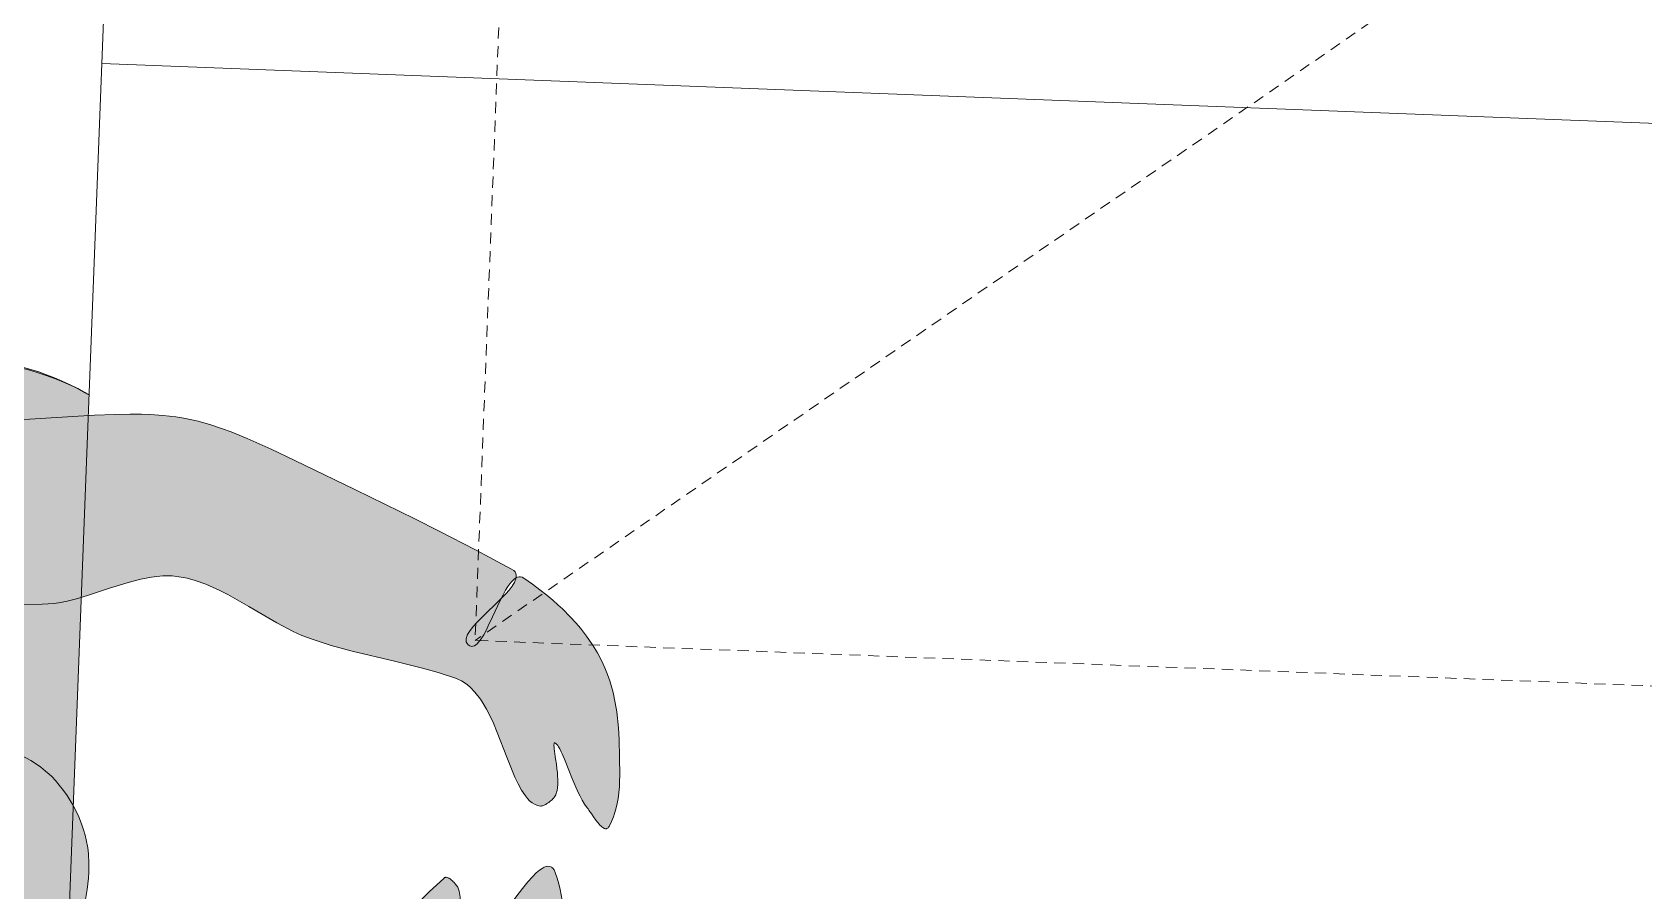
# Model space of a CAD drawing. Header units: millimetres. Extents: x 32078 to 83548, y -4690 to 56252.
# Drawn here: x 79478 to 80343, y 53120 to 53580 of the extents above; entities that cross this region are included whole.
import ezdxf

# ---------------------------------------------------------------- set-up
doc = ezdxf.new("R2010")
doc.units = ezdxf.units.MM
doc.header["$MEASUREMENT"] = 0
doc.linetypes.add('DGN Style 2', pattern=[10, 6, -4])
for name, color, linetype, lineweight in [('EQPM-OVHD', 62, 'DGN Style 2', 13), ('FURN-FREE', 1, 'Continuous', 0), ('PRES-FILL', 7, 'Continuous', 0), ('PRES-PEOP', 42, 'Continuous', 0)]:
    doc.layers.add(name, color=color, linetype=linetype, lineweight=lineweight)

# ---------------------------------------------------------------- blocks, each defined once
blk = doc.blocks.new('ANT_13')
at = {"color": 0, "linetype": 'ByBlock', "lineweight": -2}
for p, q in [((-230.6050000000032, 252.3579999999783), (-230.5849999999991, 252.3589999999967)), ((-222.1099999999933, 252.0420000000013), (-182.1699999999983, 208.8469999999797)), ((-230.9230000000025, 243.8939999999857), (-193.1000000000058, 202.9900000000052)), ((249.7079999999987, 243.2330000000075), (208.2010000000082, 201.560999999987)), ((258.2300000000032, 234.763999999981), (218.9060000000027, 195.2989999999845)), ((-237.2879999999932, 197.6639999999898), (-237.7749999999942, 197.3369999999995)), ((-157.5270000000091, 182.1999999999971), (-129.5180000000037, 151.900999999998)), ((-170.4360000000015, 178.4900000000052), (-139.413999999997, 144.9219999999768)), ((181.9289999999892, 175.1599999999744), (153.163999999997, 146.2839999999997)), ((194.6730000000098, 170.9689999999828), (162.7639999999956, 138.9270000000106)), ((237.9219999999987, 154.1479999999865), (237.9240000000063, 154.1490000000049)), ((-190.0079999999944, -176.9710000000196), (-240.1240000000034, -227.2660000000033)), ((-180.8860000000059, -184.8450000000157), (-231.6219999999958, -235.7579999999871)), ((200.5110000000059, -183.8859999999986), (249.0679999999993, -236.398000000001)), ((191.0699999999997, -191.3760000000038), (240.2560000000085, -244.5680000000139)), ((-240.1019999999917, -235.7510000000038), (-240.1239999999962, -235.7600000000093)), ((248.7309999999998, -244.8740000000253), (248.7309999999998, -244.8849999999948))]:
    blk.add_line(p, q, dxfattribs=at)
at = {"color": 0, "linetype": 'ByBlock', "lineweight": -2, "extrusion": (0, 0, -1)}
for centre, radius, start, end in [((-10.84310449810437, -197.5296352611767), 449.2945550665205, 55.50108333333331, 90.38600277777776), ((226.5099585044227, 247.9666756855586), 6.000000000000012, 47.15889444444441, 137.2503583333333), ((-4.928342642917414, -185.8805704263068), 436.8134136936625, 91.1704888888889, 126.0554083333333), ((-253.9718071524039, 238.997360632522), 6.000000000000004, 135.0319611111111, 224.8725805555556), ((-244.6581340468183, -240.4625302021304), 6.000000000000006, 137.325825, 227.2958666666667), ((-244.6504633875084, -240.4851204502629), 6.000000000000004, 227.1111666666667, 317.2096027777778)]:
    blk.add_arc(centre, radius, start, end, dxfattribs=at)
at = {"color": 0, "linetype": 'ByBlock', "lineweight": -2}
for centre, radius, start, end in [((-226.5152713026764, 247.9676244759758), 5.999999999999996, 132.8928833333333, 222.7335027777778), ((253.9664626423328, 238.9966108046356), 6.000000000000006, 45.01981666666666, 135.1112805555555), ((-169.4349192846275, -727.9805375627038), 971.6445047199427, 65.2129611111111, 74.33109166666665), ((132.7071059824011, -735.3424480638205), 962.6963830246399, 102.0174, 111.1355305555556), ((-235.8759852194707, -231.4913881488319), 6.000000000000007, 135.1867472222222, 225.1567888888889), ((-235.869163090807, -231.5142489645077), 6.000000000000012, 224.9720888888888, 315.070525)]:
    blk.add_arc(centre, radius, start, end, dxfattribs=at)
for centre, major_axis, ratio, start_param, end_param in [((93.713626152894, 189.1944012008753), (18.41705503726558, -12.11588146826803), 0.7751110379519796, 2.077604210805752, 4.019110361497601), ((-69.79697139903874, 189.0052291860775), (-18.85645010637372, -11.42001704835107), 0.710141361513294, 2.274888714839134, 4.205581096373834)]:
    blk.add_ellipse(centre, major_axis=major_axis, ratio=ratio, start_param=start_param, end_param=end_param, dxfattribs=at)
at = {"color": 0, "linetype": 'ByBlock', "lineweight": -2, "extrusion": (0, 0, -0.9999999999999998)}
for centre, major_axis, ratio, start_param, end_param in [((5.602032608054287, -66.64383137636469), (4.853131661300846, 259.9547020407177), 0.9615384615384605, 4.71238898038469, 6.033510042954888), ((9.50135314144427, -66.71662820161146), (4.853131661300846, 259.9547020407177), 0.9615384615384605, 0.2429364510200118, 1.570796326794897), ((5.602729983103927, -66.64335468206264), (-249.9564442699204, 4.666472751250931), 0.7200000000000006, 4.7115489922008, 6.283185307179586), ((6.022656809931505, -66.65119433996733), (-253.4356479310827, 4.731426504006887), 0.7101157289572858, 3.141592653589793, 4.71322896856858)]:
    blk.add_ellipse(centre, major_axis=major_axis, ratio=ratio, start_param=start_param, end_param=end_param, dxfattribs=at)
at = {"color": 0, "linetype": 'ByBlock', "lineweight": -2, "extrusion": (0, 0, -0.9999999999999997)}
blk.add_ellipse((-222.6850850694027, 182.0806756646343), major_axis=(20.94804797271574, 9.330090363337069), ratio=0.9239178866150758, start_param=1.587065655824202, end_param=3.141592653589793, dxfattribs=at)
at = {"color": 0, "linetype": 'ByBlock', "lineweight": -2, "extrusion": (0, 0, -1)}
blk.add_ellipse((246.9130862459206, 173.3136979749543), major_axis=(9.336634261293675, 19.01903679660439), ratio=0.766062144496864, start_param=1.570796326794897, end_param=3.125323324560488, dxfattribs=at)
at = {"color": 0, "linetype": 'ByBlock', "lineweight": -2}
blk.add_point((258.2100000000137, 243.236000000019), dxfattribs=at)
blk = doc.blocks.new('*U70')
at = {"extrusion": (0, 0, -1)}
h = blk.add_hatch(color=7, dxfattribs=at)
edge = h.paths.add_edge_path()
edge.add_arc((189.5230698579689, 3.894953851093305), 436.8134136936625, 181.1704888888889, 216.0554083333334, ccw=False)
edge.add_line((-247.1991972945689, -5.028036447518389), (-248.1122242495912, -5.04669123802887))
edge.add_arc((201.1721346928389, -2.019808004093647), 449.2945550665204, 145.5010833333334, 180.3860027777778, ccw=False)
edge.add_ellipse((-178.4381762329576, 231.5083815634207), major_axis=(-9.330090363337066, -20.94804797271573), ratio=0.9239178866150759, start_angle=90.93216388888891, end_angle=180, ccw=False)
edge.add_line((-158.9346738031745, 223.2300806680141), (-158.9509580197773, 223.2407149623832))
edge.add_arc((738.9849474954826, -123.8838094883758), 962.6963830246397, 158.8644694444445, 161.6479117317408)
edge.add_line((-174.7483423471567, 179.2264030120496), (-174.8475005683431, 179.2592964940195))
edge.add_line((-174.8475005683431, 179.2592964940195), (-174.7632560480706, 179.1814415873523))
edge.add_arc((738.9849474954826, -123.8838094883758), 962.6963830246397, 161.6507310214406, 167.9826)
edge.add_line((-202.6133815909998, 76.55798393366422), (-202.6133855943626, 76.55796512743837))
edge.add_ellipse((-185.3627297544153, 78.62026789306401), major_axis=(11.42001704835106, 18.85645010637372), ratio=0.7101413615132938, start_angle=119.0379527777778, end_angle=229.6584777777778)
edge.add_line((-182.5489720905607, 60.23238496079284), (-182.7609163116576, 60.28017894512595))
edge.add_ellipse((70.28633080802683, 3.221263885970984), major_axis=(-259.9547020407177, -4.853131661300892), ratio=0.96153846153846, start_angle=323.43319051925664, end_angle=345.69466111111115, ccw=False)
edge.add_line((-141.279692255368, 148.237389632799), (-141.2795005683147, 148.2372964940223))
edge.add_line((-141.2795005683147, 148.2372964940223), (-141.2796552746877, 148.2374394665167))
edge.add_ellipse((70.28633080802683, 3.221263885970984), major_axis=(-259.9547020407177, -4.853131661300892), ratio=0.96153846153846, start_angle=270, end_angle=323.43317649861206, ccw=False)
edge.add_line((65.61985805675795, 253.1777081558903), (65.61938136247045, 253.1770107808188))
edge.add_ellipse((70.28585411373933, 3.220566510921344), major_axis=(-4.666472751250975, 249.9564442699204), ratio=0.7200000000000009, start_angle=-90.04779895583567, end_angle=0, ccw=False)
edge.add_line((250.2583243620651, 6.371899793577405), (250.2582958129518, 6.373381804273565))
edge.add_line((250.2582958129351, 6.373381804260134), (250.25835027844, 6.370465271502326))
edge.add_line((250.2583502784466, 6.37046527151339), (250.2583243620631, 6.371899793570321))
edge.add_ellipse((70.29369377164403, 2.800639684093767), major_axis=(-4.731426504006932, 253.4356479310827), ratio=0.7101157289572861, start_angle=180, end_angle=270.04779272652974, ccw=False)
edge.add_line((75.02512027566263, -250.6350082470017), (75.02560038451338, -250.6345009173383))
edge.add_ellipse((70.3591276332736, -0.6780566474262741), major_axis=(-259.9547020407177, -4.853131661300892), ratio=0.96153846153846, start_angle=13.919233333333295, end_angle=90, ccw=False)
edge.add_line((-180.8396707460925, -65.51667338454718), (-182.3148174292292, -65.89743086455564))
edge.add_ellipse((-185.5519017692131, -84.89032965886872), major_axis=(12.11588146826803, -18.41705503726557), ratio=0.7751110379519797, start_angle=129.7219388888889, end_angle=240.9620472222222)
edge.add_line((-203.9136546580412, -84.16156648722972), (-203.9136485167401, -84.16158838127012))
edge.add_arc((731.623036994366, 178.2582157786528), 971.6445047199427, 195.6689083333333, 204.786883102424)
edge.add_line((-150.507241983214, -229.0981570245494), (-150.5065005683282, -229.1007035059811))
edge.add_line((-150.5065005683282, -229.1007035059811), (-150.5061343833804, -229.100555523597))
edge.add_line((-150.5061343833804, -229.100555523597), (-150.5055005683244, -229.0987035059734))
edge.add_line((-150.5055005683244, -229.0987035059734), (-150.5383184758102, -228.9914209545095))
edge.add_ellipse((-169.6711985432776, -238.0897897518953), major_axis=(-19.0190367966044, -9.336634261293675), ratio=0.7660621444968635, start_angle=90, end_angle=179.0678361111111, ccw=False)
edge.add_line((-162.5187564786902, -252.6595538665497), (-163.6179454810917, -253.1991566765719))
at = {"color": 0}
blk.add_rational_spline([(163.6179454810772, -253.1991566765792), (244.3956380618474, -142.2440036543194), (247.1991972945689, -5.028036447518389), (247.6557107720728, -5.037363842777268), (248.1122242495912, -5.04669123802887), (249.0632559276273, 136.1162228151879), (169.1080861778464, 252.4564290876879), (150.0661567962525, 243.9753090432787), (158.93467380316, 223.2300806680141), (158.9428159114759, 223.2353978152023), (158.9509580197773, 223.2407149623832), (167.384311715854, 201.4254568799515), (174.7483423471567, 179.2264030120496), (174.7979214577499, 179.2428497530345), (174.8475005683431, 179.2592964940195), (174.8053783081996, 179.2203690406823), (174.7632560480706, 179.1814415873523), (191.5264878287999, 128.6399398121866), (202.6133815909998, 76.55798393366422), (202.6133835926739, 76.55797453055857), (202.6133855943626, 76.55796512743837), (207.6479790385347, 47.05271919767256), (182.5489720905753, 60.23238496078557), (182.6549442011019, 60.25628195296304), (182.7609163116576, 60.28017894512595), (171.0129643532564, 108.1699772469947), (141.279692255368, 148.237389632799), (141.2795964118559, 148.2373430634107), (141.2795005683147, 148.2372964940223), (141.2795779214939, 148.2373679802768), (141.2796552746877, 148.2374394665167), (65.21804999950109, 250.7350764623552), (-65.6198580567725, 253.177708155883), (-65.6196197096142, 253.1773594683546), (-65.61938136247045, 253.1770107808188), (-245.7382225845649, 256.5396752922679), (-250.2583243620611, 6.371899793572084), (-250.2583100890479, 6.372640798959765), (-250.2582958129497, 6.37338180426741), (-250.2583230456949, 6.37192353788123), (-250.25835027844, 6.370465271502326), (-250.258337321764, 6.37118253258086), (-250.2583243620611, 6.371899793572084), (-255.1439419148665, -247.2723441011403), (-75.02512027566263, -250.6350082469944), (-75.02536033009528, -250.6347545821773), (-75.02560038451338, -250.6345009173383), (128.3684962364932, -254.4316945140963), (180.8396707460925, -65.5166733845399), (181.5772440876462, -65.7070521245405), (182.3148174292292, -65.89743086455564), (209.2685806552036, -53.96520079177571), (203.9136546580412, -84.16156648722972), (203.9136515873979, -84.16157743424992), (203.9136485167401, -84.16158838127012), (182.9888989878091, -158.759124501441), (150.5072419832431, -229.0981570245494), (150.5068712757638, -229.0994302652689), (150.5065005683282, -229.1007035059811), (150.5063174758543, -229.100629514789), (150.5061343833804, -229.100555523597), (150.5058174758597, -229.0996295147852), (150.5055005683244, -229.0987035059734), (150.5219095220673, -229.0450622302378), (150.5383184758102, -228.9914209545095), (143.8066565910995, -243.4735979856486), (162.5187564787047, -252.6595538665642), (163.0683509798691, -252.9293552715608), (163.6179454810772, -253.1991566765792)], [1, 0.954018458761833, 1, 1, 1, 0.954018458761833, 1, 0.7128353987122346, 1, 1, 1, 0.9997050096312174, 1, 1, 1, 1, 1, 0.9984737766805626, 1, 1, 1, 0.5691322564512941, 1, 1, 1, 0.9811892478442809, 1, 1, 1, 1, 1, 0.8932412642455915, 1, 1, 1, 0.7068117680607829, 1, 0.9999999999957255, 1, 1, 1, 0.999999999995883, 1, 0.7068118065158087, 1, 1, 1, 0.7875766260787885, 1, 1, 1, 0.5646781698281227, 1, 1, 1, 0.9968360298930732, 1, 1, 1, 1, 1, 1, 1, 1, 1, 0.7128353987122346, 1, 1, 1], degree=2, knots=[0, 0, 0, 0.03448275862068965, 0.03448275862068965, 0.06896551724137931, 0.06896551724137931, 0.1034482758620689, 0.1034482758620689, 0.1379310344827586, 0.1379310344827586, 0.1724137931034482, 0.1724137931034482, 0.2068965517241378, 0.2068965517241378, 0.2241379310344826, 0.2241379310344826, 0.2413793103448275, 0.2413793103448275, 0.2758620689655172, 0.2758620689655172, 0.3103448275862069, 0.3103448275862069, 0.3448275862068964, 0.3448275862068964, 0.3793103448275861, 0.3793103448275861, 0.4137931034482755, 0.4137931034482755, 0.4310344827586206, 0.4310344827586206, 0.4482758620689654, 0.4482758620689654, 0.4827586206896549, 0.4827586206896549, 0.5172413793103448, 0.5172413793103448, 0.5517241379310345, 0.5517241379310345, 0.5862068965517239, 0.5862068965517239, 0.6206896551724138, 0.6206896551724138, 0.6551724137931033, 0.6551724137931033, 0.6896551724137929, 0.6896551724137929, 0.7241379310344825, 0.7241379310344825, 0.7586206896551724, 0.7586206896551724, 0.7931034482758622, 0.7931034482758622, 0.8275862068965517, 0.8275862068965517, 0.8620689655172412, 0.8620689655172412, 0.8965517241379309, 0.8965517241379309, 0.9051724137931034, 0.9051724137931034, 0.9137931034482757, 0.9137931034482757, 0.9224137931034483, 0.9224137931034483, 0.9310344827586206, 0.9310344827586206, 0.9655172413793103, 0.9655172413793103, 1, 1, 1], dxfattribs=at)
at = {"color": 0, "linetype": 'Continuous', "lineweight": 0, "rotation": 270}
blk.add_blockref('ANT_13', (-3.642499431662145, 8.823296494025271), dxfattribs=at)
blk = doc.blocks.new('SERIES 7_13')
at = {"color": 0, "linetype": 'Continuous', "lineweight": 0, "rotation": 89.99999999999997}
blk.add_blockref('*U70', (-5.04669123802887, -248.1122242496058), dxfattribs=at)
blk = doc.blocks.new('*U130')
at = {"color": 7, "linetype": 'ByBlock', "lineweight": -2}
blk.add_wipeout([(-341.4464195396576, 913.8688648293762), (410.95701273384503, 884.7916420746917), (341.44637451484624, -913.8685400458778), (-410.95705775865616, -884.7913172911938)], dxfattribs=at).dxf.layer = 'PRES-FILL'
at = {"layer": 'FURN-FREE', "linetype": 'ByBlock', "lineweight": -2, "flags": 128}
blk.add_lwpolyline([(-410.957057758671, -884.791317291194), (-341.4464195396577, 913.8688648293755), (410.9570127338593, 884.7916420746915), (341.446374514846, -913.868540045878), (-410.957057758671, -884.791317291194)], close=True, dxfattribs=at)
blk = doc.blocks.new('*U131')
at = {"color": 7, "linetype": 'ByBlock', "lineweight": -2}
blk.add_wipeout([(-341.4464195396576, 913.868864829361), (410.9570127338521, 884.7916420746915), (341.4463745148533, -913.868540045878), (-410.9570577586564, -884.7913172911793)], dxfattribs=at).dxf.layer = 'PRES-FILL'
at = {"layer": 'FURN-FREE', "linetype": 'ByBlock', "lineweight": -2, "flags": 128}
blk.add_lwpolyline([(-410.957057758671, -884.7913172911794), (-341.4464195396577, 913.868864829361), (410.9570127338666, 884.7916420746769), (341.4463745148532, -913.868540045878), (-410.957057758671, -884.7913172911794)], close=True, dxfattribs=at)
blk = doc.blocks.new('*U129')
at = {"layer": 'PRES-FILL', "color": 7, "linetype": 'ByBlock', "lineweight": -2, "rotation": 90}
blk.add_blockref('*U130', (43.61600594631454, 1128.60501360146), dxfattribs=at)
blk.add_blockref('*U131', (14.5387831916305, 376.2015813279504), dxfattribs=at)
blk = doc.blocks.new('*U136')
at = {"layer": 'PRES-FILL', "linetype": 'ByBlock', "lineweight": -2}
h = blk.add_hatch(color=0, dxfattribs=at)
edge = h.paths.add_edge_path(flags=16)
edge.add_spline(control_points=[(-87.07831214769249, -291.0744552105898), (-88.89239608468051, -288.4548494401097), (-89.38684500837553, -283.2889002702723), (-89.49025166837237, -277.4036297993007)], knot_values=[0, 0, 0, 0, 1, 1, 1, 1], degree=3, periodic=0)
edge.add_spline(control_points=[(-89.49025166837237, -277.4036297993007), (-94.07544578357192, -264.2978469137743), (-102.2647964179341, -248.1244687475555), (-94.97166972405103, -247.5728208029468), (-87.95137615261774, -247.0418098000519), (-89.7245452563584, -264.0690811901877), (-89.49025166837237, -277.4036297993007)], knot_values=[0, 0, 0, 0, 0.5095306753181346, 0.5095306753181346, 0.5095306753181346, 1, 1, 1, 1], degree=3, periodic=0)
edge.add_spline(control_points=[(-89.49025166837237, -277.4036297993007), (-87.52906642855669, -283.0092524418287), (-86.227245478025, -288.0536722698598), (-87.07831214769249, -291.0744552105898)], knot_values=[0, 0, 0, 0, 1, 1, 1, 1], degree=3, periodic=0)
edge.add_spline(control_points=[(-87.07831214769249, -291.0744552105898), (-85.95999222937098, -292.6893514408439), (-84.34017201392271, -293.3365619410179), (-82.00130538467056, -292.5880610099703), (-63.59383381525549, -286.6971694839449), (-44.85866232329863, -280.6748171648942), (-26.44999149458454, -274.1039725800074), (-3.977330236462876, -266.0825154139602), (18.35495155214448, -258.114249027858), (40.76494914465002, -249.8098054022121), (62.09082103252149, -241.9071048271726), (84.02545566086337, -234.3002088238427), (102.036338375372, -220.2868875461718), (117.4488240068968, -208.295242479915), (129.9151441368667, -193.2241611071513), (142.6432244093958, -178.5923170648311), (163.0005941388081, -155.1900558744092), (182.8546414146331, -131.3060623629426), (203.2343677893732, -107.9247166534042), (213.1979345754735, -96.49367016923497), (224.2374659782072, -86.0311025782139), (234.336419344676, -74.70105654423242), (246.717891962966, -60.81024532427546), (254.7748833751975, -44.37492258180282), (259.7027346674149, -25.00474835190107), (268.8092894337897, 10.790883861162), (269.3557246566706, 46.90065336134285), (252.6851600430236, 77.86553913383977), (241.2536237630702, 99.09914599223703), (227.3397290833163, 117.7993371364137), (211.9662182720713, 135.6688070436066), (198.2174307192909, 151.6497725143563), (184.4468728898137, 167.5986870604975), (170.5998475073575, 183.4938566907367), (153.8705150601672, 202.6976618187909), (137.0851828110463, 221.9010084819456), (119.8497930294398, 240.5959913312254), (106.823258527329, 254.7256885524839), (88.38601897298213, 262.3861756958941), (71.07116077229875, 271.4910562303266), (49.31172820176289, 282.9330808634113), (28.25311481852259, 292.6512301065959), (3.265834411569813, 297.327335357113), (-21.50146026010771, 301.9622726039379), (-44.73838342507224, 298.5593976669188), (-68.35236469293159, 290.7234910957341), (-91.13489496558759, 283.1634876956523), (-111.8712580557403, 273.7577884623024), (-130.4584782136517, 259.7759117501555), (-157.4580053185928, 239.466039910214), (-182.7918153615246, 217.5136692575179), (-207.6003872518704, 194.9019255928724), (-226.2076064090725, 177.9423975816462), (-243.9963418850311, 159.9594654293614), (-260.3465887235943, 140.7443127179868), (-265.369662271456, 134.841091423732), (-270.0630620164666, 127.4894450132851), (-269.8281436665566, 119.542554963904), (-269.0001458406477, 91.53279035791638), (-265.0361819725294, 65.12352676320006), (-263.1618364924216, 37.95410509096109), (-261.1843437510615, 9.289520726684714), (-260.234048720944, -19.56111516155943), (-257.9202655615009, -48.25189084419981), (-257.6397211215663, -51.73062547016889), (-254.9934591089768, -54.59069810863002), (-254.1837163049568, -58.03427320504852), (-253.3515663618164, -61.57313863997115), (-253.2291796872887, -65.17489315883722), (-253.4760670081887, -68.77246832678793), (-254.4084206014377, -82.3584723509266), (-267.5626279749413, -92.20125338996877), (-268.1809031531448, -106.6588880038908), (-268.9817591903266, -125.3859603039746), (-262.4752963332066, -142.6908594273555), (-255.5529541847427, -157.7631315541948), (-248.2408484707266, -173.6840503381973), (-230.6169023986149, -188.9544215020142), (-215.094516461395, -195.9084356162057), (-194.6235048089657, -205.0794293369836), (-227.5421476998235, -119.8030906883068), (-210.4050449188217, -122.7259414140426), (-200.6489644700923, -124.3899080240517), (-194.8665631468248, -152.8433226549969), (-181.9270150395605, -153.2528445356584), (-179.8478432335905, -153.318647942433), (-175.6591534204854, -153.3011556875863), (-175.591642320047, -151.0476115536439), (-174.6981617055644, -121.2229162775329), (-175.9042505497346, -84.15658467015601), (-191.9475750214115, -63.78702212477219), (-196.1806730425815, -58.41242815859732), (-202.3631110610004, -54.47162794199539), (-209.6942834992442, -51.72211669213721)], knot_values=[0, 0, 0, 0, 0.004098381531734696, 0.004098381531734696, 0.004098381531734696, 0.03635368013720219, 0.03635368013720219, 0.03635368013720219, 0.07572982011414187, 0.07572982011414187, 0.07572982011414187, 0.1132010653974124, 0.1132010653974124, 0.1132010653974124, 0.14526640270913, 0.14526640270913, 0.14526640270913, 0.1965519000639748, 0.1965519000639748, 0.1965519000639748, 0.2216251747810174, 0.2216251747810174, 0.2216251747810174, 0.25236539637566, 0.25236539637566, 0.25236539637566, 0.3091726121130702, 0.3091726121130702, 0.3091726121130702, 0.3481271264153437, 0.3481271264153437, 0.3481271264153437, 0.3829647993414165, 0.3829647993414165, 0.3829647993414165, 0.4250540564899624, 0.4250540564899624, 0.4250540564899624, 0.4568651827461615, 0.4568651827461615, 0.4568651827461615, 0.4968419500255261, 0.4968419500255261, 0.4968419500255261, 0.5364667654958765, 0.5364667654958765, 0.5364667654958765, 0.5746963866582342, 0.5746963866582342, 0.5746963866582342, 0.630228181300859, 0.630228181300859, 0.630228181300859, 0.6718787961638446, 0.6718787961638446, 0.6718787961638446, 0.6846745725113127, 0.6846745725113127, 0.6846745725113127, 0.7297748169105458, 0.7297748169105458, 0.7297748169105458, 0.7773569765908894, 0.7773569765908894, 0.7773569765908894, 0.78312627708974, 0.78312627708974, 0.78312627708974, 0.7890552252170661, 0.7890552252170661, 0.7890552252170661, 0.8114455046014806, 0.8114455046014806, 0.8114455046014806, 0.8404477855449914, 0.8404477855449914, 0.8404477855449914, 0.8710830444871903, 0.8710830444871903, 0.8710830444871903, 0.9114849997865957, 0.9114849997865957, 0.9114849997865957, 0.9344856628054873, 0.9344856628054873, 0.9344856628054873, 0.9381814897131244, 0.9381814897131244, 0.9381814897131244, 0.9870941822375215, 0.9870941822375215, 0.9870941822375215, 1, 1, 1, 1], degree=3, periodic=0)
edge.add_line((-209.6942834992442, -51.72211669213721), (-193.9554313921326, -0.02416496869409457))
edge.add_spline(control_points=[(-193.9554313921326, -0.02416496869409457), (-187.0334699935556, 22.71264097993844), (-179.5682325627859, 45.27655141681316), (-171.5461613383814, 67.66414764718502), (-163.0286974003029, 91.43426115247712), (-139.5974247023187, 107.5570674201881), (-118.7270846086249, 121.898021075016), (-107.4085535302656, 129.6754951798357), (-96.13803730568907, 136.5337036815472), (-80.50538087006862, 136.889317852736), (-68.37265735136316, 137.1653149896883), (-58.48686090826959, 133.7888066898595), (-50.14550819517899, 127.2132180820627)], knot_values=[0, 0, 0, 0, 0.3242048070790112, 0.3242048070790112, 0.3242048070790112, 0.6684304659642469, 0.6684304659642469, 0.6684304659642469, 0.8551130404015013, 0.8551130404015013, 0.8551130404015013, 1, 1, 1, 1], degree=3, periodic=0)
edge.add_line((-50.14550819517899, 127.2132180820627), (-43.44551937065262, 121.931536357064))
edge.add_spline(control_points=[(-43.44551937065262, 121.931536357064), (-52.97537610727886, 111.9743174005416), (-61.70828375140991, 101.2227619635087), (-66.21967390885402, 86.3820928451023), (-72.00109886937571, 67.36351722244581), (-70.56204819518462, 51.92159684377839), (-65.78859446715796, 32.36011425746256), (-60.91834914837091, 12.40198238464654), (-52.41068678937881, -3.899051625005086), (-40.46282677568524, -16.59624482723302), (-29.76929379776266, -27.9604434435023), (-15.70692158865131, -35.86571801296668), (4.085994196786487, -37.78828460554359), (21.39602580966312, -39.46967853733804), (32.80868237360119, -32.61645050877996), (46.03115763617825, -27.68787525541848), (56.11757800572377, -23.92824017643579), (63.95629683328298, -4.318340353172971), (73.36998533715814, -9.364488506849739), (78.17783261310251, -11.94170461560134), (80.01234252598078, -18.39455939167237), (82.9570862191249, -23.17112827469828), (90.37560748164833, -35.20446003903635), (104.8919222977347, -43.48754374749842), (103.9488796295409, -59.94721314540948), (102.6316696438007, -82.93752061140549), (81.87161202238349, -92.77921701142623), (71.79374211272807, -109.5896862432128), (62.7509441045695, -124.6735957450292), (56.88481326242618, -143.0784906290937), (45.74386686031357, -155.8284881344589), (27.61782189121732, -176.5724195560615), (-8.658404096160666, -176.6467294013273), (-33.86351756972726, -189.2710082729172), (-57.29500610368268, -201.0069461387902), (-80.00715993153426, -218.5647198101942), (-102.90926256495, -230.2106602262065), (-126.4267073182709, -242.1695080541394), (-170.3451343521519, -203.4649171256606), (-183.9370973615951, -215.0859390001569), (-185.4372476237477, -216.3685557200224), (-186.1864357418672, -221.3471233283926), (-185.659091535359, -224.0190201072546), (-183.9894642690633, -232.4785265553219), (-161.5987339165004, -243.6861511579482), (-165.304747505128, -244.3993410344701), (-170.2820739891977, -245.3571839500801), (-189.8162513641801, -233.952116057364), (-202.09413852734, -232.4393783165142), (-206.9790718614167, -231.8375139307464), (-219.1576623974615, -228.455448597073), (-217.4211306994912, -233.8441241849941), (-214.2524660100171, -243.6768880085729), (-208.3265807279458, -250.7895085956843), (-201.6973211800141, -257.1143157225742), (-184.8370183137085, -273.2002998294483), (-168.6169997198012, -289.9416467815463), (-141.3669247969592, -295.3527005507203), (-121.8067194644536, -299.236775111669), (-104.2733657352655, -296.6543974041851), (-90.11643816899596, -293.8974959615152), (-88.45242821297143, -293.5734488526359), (-87.5004884775044, -292.5729312999611), (-87.07831214769249, -291.0744552105898)], knot_values=[0, 0, 0, 0, 0.0445675321191511, 0.0445675321191511, 0.0445675321191511, 0.1016815997639398, 0.1016815997639398, 0.1016815997639398, 0.1599537725823565, 0.1599537725823565, 0.1599537725823565, 0.2121083342373425, 0.2121083342373425, 0.2121083342373425, 0.2577204674264914, 0.2577204674264914, 0.2577204674264914, 0.2925144935189276, 0.2925144935189276, 0.2925144935189276, 0.3102848248294786, 0.3102848248294786, 0.3102848248294786, 0.3550525854241348, 0.3550525854241348, 0.3550525854241348, 0.4175826737119677, 0.4175826737119677, 0.4175826737119677, 0.4736904586800346, 0.4736904586800346, 0.4736904586800346, 0.5649764407445235, 0.5649764407445235, 0.5649764407445235, 0.6498388415546573, 0.6498388415546573, 0.6498388415546573, 0.7369813565731338, 0.7369813565731338, 0.7369813565731338, 0.746599309966639, 0.746599309966639, 0.746599309966639, 0.7770507628045908, 0.7770507628045908, 0.7770507628045908, 0.817948298408715, 0.817948298408715, 0.817948298408715, 0.8342199689575515, 0.8342199689575515, 0.8342199689575515, 0.8639110295738617, 0.8639110295738617, 0.8639110295738617, 0.9394247835290591, 0.9394247835290591, 0.9394247835290591, 0.9936288375354178, 0.9936288375354178, 0.9936288375354178, 1, 1, 1, 1], degree=3, periodic=0)
at = {"layer": 'PRES-PEOP', "color": 0, "linetype": 'ByBlock', "lineweight": -2, "flags": 128}
for points in [[(-250.0909720860582, -46.66407326138869), (-245.7402602301518, -46.5197220807313), (-241.6611988713921, -46.50527325885196), (-234.07193190611, -46.81143489461101), (-227.5675706770271, -47.45790415313968), (-222.041974499065, -48.33188681173488), (-217.3750940330647, -49.34505645355966), (-213.447769525199, -50.43007857500925), (-210.1494101117569, -51.53700266120723), (-207.3814079250005, -52.62989079899853), (-205.0580831394254, -53.68385042820591), (-201.234880252021, -55.75397704717761), (-198.5884239847801, -57.50058800283296), (-196.7381218359224, -58.9227662558842), (-194.194265818951, -61.24101185871405), (-191.9475750214115, -63.78702212477219), (-189.1128696368105, -67.80220659555926), (-186.7533517846532, -71.89028818081715), (-184.7894088773028, -75.98115455903462), (-183.154881896131, -80.02165047946619), (-181.7947695640833, -83.97217902595003), (-179.6637518296266, -91.74606733016844), (-178.2107210877512, -98.87018934922526), (-177.223468624994, -105.2912617269612), (-176.5564142235526, -111.0136745664495), (-175.7784050414193, -121.1611426621967), (-175.4742130517116, -128.7956417091773), (-175.3755267270608, -140.1118532389519), (-175.591642320047, -151.0476115536439), (-175.6100469966768, -151.2520417640044), (-175.649794158744, -151.4379933971213), (-175.7078809010054, -151.607128669275), (-175.7816315904347, -151.7609601401346), (-175.8686651267126, -151.9008642151312), (-175.96686535146, -152.0280934273032), (-176.0743543094432, -152.1437876089767), (-176.3148005369221, -152.3476114377263), (-176.5753062235381, -152.5155347335094), (-176.8468643324668, -152.6538159071642), (-177.1225865196539, -152.7676230977813), (-177.3972737379881, -152.8612244628312), (-177.6670687547667, -152.9381451848312), (-178.1986639541137, -153.0562931214808), (-178.6836293984743, -153.1344313244044), (-179.1166760245324, -153.1857115640014), (-179.8776434831379, -153.242733658306), (-180.4366874271509, -153.2631103205204), (-180.8413861916197, -153.2685650593776), (-181.4129871600162, -153.2650983999483), (-181.6782549880299, -153.259704853961), (-181.9270150395605, -153.2528445356584), (-183.1204629136919, -153.1350683669152), (-184.2384103941222, -152.8736140021647), (-185.287341897063, -152.4907512150239), (-186.2731241984511, -152.0061683149834), (-187.201065914167, -151.4372407454648), (-188.9285046885052, -150.0821725141141), (-190.4711296088353, -148.5460467741068), (-191.8574163632948, -146.9097730082285), (-193.1106702999532, -145.234190927149), (-195.3596615230636, -141.8221015473537), (-199.0775738344673, -135.4871983709163), (-200.4339283585869, -133.1572999052878), (-201.6169560934868, -131.2036996109819), (-202.6550670991128, -129.5881884511327), (-203.5696060066912, -128.2657699101692), (-204.3771970362359, -127.1913525732234), (-205.8136959030016, -125.5295735638501), (-206.9162679366709, -124.4942183550738), (-207.7606254558414, -123.8523598841275), (-209.0600491282967, -123.1299369083717), (-209.726421093088, -122.8860270678706), (-210.4050449188217, -122.7259414140426), (-211.8686745206287, -122.7047756897373), (-213.0247480564285, -123.1454483537818), (-213.9154091444288, -123.9761565813678), (-214.5779907183605, -125.1335054268711), (-215.0455158717596, -126.5616265055141), (-215.3471491701494, -128.2113840170641), (-215.5086031821338, -130.0396597276704), (-215.5525045335889, -132.0087093147449), (-215.4987233833308, -134.0855831964582), (-215.1580868449382, -138.5250518816465), (-214.6032321048915, -143.1005662385724), (-213.9242441006354, -147.6684929701005), (-212.3914785593806, -156.6865776366321), (-210.9619518436011, -164.7278225129994), (-209.8025271456718, -171.5982621446892), (-208.9645745931484, -177.2949468374718), (-208.4379177704541, -181.9123836549988), (-208.183056616821, -185.5871028557885), (-208.1497812687594, -188.4660560206248), (-208.2873884548753, -190.6896722658275), (-208.5498203211027, -192.3837346119108), (-208.8978188034744, -193.6564009502181), (-209.2993978314189, -194.5980873590161), (-209.7294295442116, -195.2828225997946), (-210.669577997076, -196.1490524901747), (-211.5409233725586, -196.504519467504), (-212.2932909823066, -196.5961804311955), (-213.5887424052271, -196.4383600967121), (-215.094516461395, -195.9084356162057), (-218.0252254080769, -194.5108602537948), (-220.8017621552935, -193.0332591627375), (-223.4165768019593, -191.5093360809551), (-228.3062895024632, -188.3173333099985), (-232.5170303271079, -185.1994379266107), (-236.1044056523242, -182.2503787751193), (-239.1388317213205, -179.5194792225666), (-241.6936645450769, -177.0272333017492), (-243.8387852959495, -174.7762536475202), (-247.3554107666787, -170.7004587726842), (-249.7646605913396, -167.5480343364179), (-251.4264201737751, -165.1403180302004), (-253.6605557733856, -161.4745290174324), (-255.5529541847427, -157.7631315541948), (-258.1142635682991, -152.0064246749098), (-260.26068965577, -146.8055763852462), (-262.0215249939429, -142.1346816501755), (-263.4424667685089, -137.9591426996631), (-264.5739856873697, -134.2401188054355), (-265.4650041543573, -130.937444471565), (-266.7676941328682, -125.05274307527), (-267.5006599313274, -120.554956744716), (-267.8964414898583, -117.1361573238682), (-268.217734322825, -111.937800304353), (-268.1809031531448, -106.6588880038908), (-267.9240379981784, -104.0004423213541), (-267.4486562175953, -101.59541312074), (-266.8239956459947, -99.40822730006767), (-266.103452718613, -97.40953852096573), (-265.3278088676452, -95.57506918953732), (-263.6714853806625, -92.21798184819636), (-257.2554198759026, -80.82490433281055), (-255.8788452858062, -77.93586519184464), (-254.9989667955597, -75.72706172564358), (-254.4458732417625, -74.03973480168497), (-253.8193768069541, -71.44874765336863), (-253.4760670081887, -68.77246832678793), (-253.4014584555698, -67.42333567299647), (-253.3677117355546, -66.24313645613438), (-253.3645336811314, -65.21111982740695), (-253.4237418275879, -63.40766850722139), (-253.5271189096748, -62.05819247015461), (-253.6405537030805, -61.04837379575474), (-253.8724977679158, -59.53812911441491), (-254.1837163049568, -58.03427320504852), (-254.3560388238038, -57.39513423515018), (-254.5512092748904, -56.80679894972127), (-254.7591158494251, -56.2634574433032), (-255.1991782297409, -55.26190542199765), (-256.8914345385419, -51.82913424201251), (-257.2569773429059, -50.96156958142819), (-257.4928214638712, -50.30179375606531), (-257.6429020449505, -49.80033920574351), (-257.8170778724452, -49.03526202989451), (-257.9202655615009, -48.25189084419981), (-259.4373035071039, -26.70923624615534), (-261.2444347685887, 5.646208392005065), (-263.1618364924216, 37.95410509096109), (-264.878056905749, 58.2250297031278), (-267.8501891311607, 88.5807599851687), (-269.0669062393936, 103.9390113097907), (-269.8281436665566, 119.542554963904), (-269.8154544983627, 121.0255823476909), (-269.7046636500672, 122.4021112499177), (-269.5189249281393, 123.6795347213338), (-269.276995328466, 124.8648591538076), (-268.994023405372, 125.9646903342218), (-268.3279513788584, 127.9950736555911), (-267.6136333651593, 129.7351363361522), (-266.8992342993079, 131.2276319403463), (-266.2132892231457, 132.509146976503), (-264.8954464267008, 134.6933978947054), (-263.8257207756396, 136.2797052785609), (-262.1237298404449, 138.5696099238121), (-260.3465887235943, 140.7443127179868), (-254.1493147208239, 147.8920636013208), (-243.0011719670438, 160.1306855596195), (-234.4068808369266, 169.0906735679018), (-221.1801281703083, 182.1916326266801), (-207.6003872518704, 194.9019255928724), (-188.8775052118363, 211.7217838182696), (-174.6420367021783, 224.1188703548105), (-163.8261587084417, 233.267986270308), (-147.3327363734934, 246.7134438256617), (-130.4584782136517, 259.7759117501555), (-123.3876059024842, 264.8100010362687), (-117.0363840643477, 268.8880222294829), (-111.3539795657925, 272.2237745787861), (-106.286533729326, 274.9763921833073), (-97.20546287669276, 279.4503421412956), (-90.21766494204348, 282.5454043600184), (-79.45338816940057, 286.8216294290178), (-68.35236469293159, 290.7234910957341), (-59.5107298659932, 293.4471491506265), (-51.78579568705754, 295.4562093081768), (-45.02292611259327, 296.9043342348305), (-39.09441937915108, 297.9186073094315), (-33.89301285964757, 298.6020385596785), (-29.32737730336521, 299.0367884892476), (-21.29574884195608, 299.4131664882152), (-15.22893654958898, 299.3588478971942), (-10.64999018980598, 299.1200783302775), (-3.728334178893419, 298.4306351407722), (3.265834411569813, 297.327335357113), (12.46063176776079, 295.3439162999712), (20.24677087239252, 293.2512324417476), (26.89106804701441, 291.1681580380246), (32.59583310671587, 289.1669515980611), (42.38526201740024, 285.3004316108709), (49.60971837964462, 282.1279998647224), (60.34563902559603, 276.9946774120908), (71.07116077229875, 271.4910562303266), (84.16554956572509, 264.8096079493407), (93.89426320134226, 259.7076186665217), (100.9646685340194, 255.6189139131166), (106.0667264504664, 252.315841356758), (109.7493221461409, 249.6679132725112), (112.4172083462036, 247.5701425350853), (116.2482528725013, 244.220017857413), (119.8497930294398, 240.5959913312254), (132.6979038993886, 226.4874842953286), (151.7347689663802, 205.0712808005337), (170.5998475073575, 183.4938566907367), (191.3199092516807, 159.613473555175), (211.9662182720713, 135.6688070436066), (217.6608790938481, 128.9255744580005), (222.5220415047152, 122.9457932665828), (230.7307522971241, 112.2608270392811), (236.6162551757661, 104.0265295074059), (240.8656775628406, 97.70626433068537), (246.9567493692521, 87.96289182602777), (252.6851600430236, 77.86553913383977), (255.6112011808, 72.00006473407848), (257.9991721704573, 66.3988462924026), (259.9352156384484, 61.06375360448146), (261.4920587415472, 55.99325818748912), (262.7311186126608, 51.183228740294), (264.4999594269029, 42.03026317188051), (265.4798767317843, 33.89387390909542), (265.9238664176446, 26.69031665791408), (266.0100869621383, 20.33172577725782), (265.5182914153775, 9.102410778112244), (264.6441841367268, 0.6152995671291137), (263.7220589076387, -5.775524188473355), (261.9369664566839, -15.38602891910705), (259.7027346674149, -25.00474835190107), (257.7057586418159, -32.13119249287411), (255.7067508124674, -38.14499454926408), (253.7572033100514, -43.23971082241042), (251.8927186691508, -47.57111563844956), (250.1363679588831, -51.26537918805843), (248.5015860661806, -54.42532405036036), (245.4147808725029, -59.79421680475934), (242.9058246013301, -63.68805529142264), (240.9121832162491, -66.53464094627998), (237.7375238322857, -70.68730826774845), (234.336419344676, -74.70105654423242), (226.6173887544792, -83.06450075341854), (214.7909972059279, -95.37645145693386), (208.9390826034069, -101.5847513136396), (203.2343677893732, -107.9247166534042), (172.9304244106388, -143.2506966261135), (142.6432244093958, -178.5923170648311), (133.0965265071209, -189.593204085686), (125.8202660351744, -197.7533011701016), (120.2118584533891, -203.7287868654239), (115.8842868259817, -208.0895654465712), (112.5551203151699, -211.2755129505822), (107.404302312847, -215.8934359665727), (102.036338375372, -220.2868875461718), (98.61382392013184, -222.8414768205548), (91.97224809687759, -227.2604587708629), (85.94956448114681, -230.7729202859919), (80.54207565684192, -233.6110053258308), (75.72131342026114, -235.9381641033979), (67.1256227152262, -239.7208076096431), (53.98687231649819, -244.9034593122487), (40.76494914465002, -249.8098054022121), (7.181126946299628, -262.0629889008123), (-26.44999149458454, -274.1039725800074), (-40.30757749813347, -278.9357530212146), (-61.18925267357554, -285.8833489436365), (-82.00130538467056, -292.5880610099703), (-83.30018840135017, -292.8709987903567), (-84.40839965109626, -292.8541592071997), (-85.34977170270577, -292.5817970939388), (-86.14550768275512, -292.0930946426088), (-86.81445071518101, -291.4226871375868), (-87.37332694022189, -290.6011369297921), (-87.8369646342544, -289.6553605991794), (-88.21849171578651, -288.60901378977), (-88.52951370821393, -287.4828377792728), (-88.78027403472515, -286.2949714629212), (-89.14049671793327, -283.7534540300403), (-89.35053943655657, -281.1281206678104), (-89.5630999362329, -259.015951447218), (-89.7358117864278, -256.5711411225784), (-89.96994554963021, -254.6009468221746), (-90.24990864633583, -253.0291181920038), (-90.56010323204828, -251.7854132826615), (-90.88664229560527, -250.8081452300248), (-91.21803415124305, -250.0448217243247), (-91.90933309430693, -248.9324340213498), (-92.52848733779683, -248.2998291464755), (-93.05378133732302, -247.9472694170545), (-93.94608032094402, -247.6269869584066), (-94.97166972405103, -247.5728208029468), (-95.9757692946514, -247.7802819451317), (-96.7300869654573, -248.2015014154313), (-97.26924710274034, -248.8031720890431), (-97.62392634253047, -249.5558539553604), (-97.82126371719642, -250.4335714519548), (-97.8852302884552, -251.4134505261318), (-97.83696216683165, -252.4753916223999), (-97.6950604323647, -253.601775150164), (-97.47586114061414, -254.777196310868), (-96.84938829333987, -257.2639819570613), (-96.05924107634928, -259.8082026266929), (-95.1794627261188, -262.342133824277), (-93.29321443669323, -267.3581096574781), (-89.866839351831, -276.3640385058825), (-88.75093978235964, -279.6106965936633), (-87.9324184804791, -282.312697598798), (-87.37372317010158, -284.534868651157), (-87.02999533838738, -286.3465105616197), (-86.8567865029836, -287.8139912581537), (-86.81389834391302, -288.9971570644411), (-86.8669483867343, -289.9479819051339), (-86.98765737031499, -290.710470693055), (-87.3782689128202, -291.8765366521548), (-87.83196218348894, -292.5998555161932), (-88.26876379019814, -293.0512982701184), (-89.08827514938457, -293.5731777281035), (-90.11643816899596, -293.8974959615152), (-95.58197353319702, -294.9100781122397), (-100.6101532921966, -295.7235186081671), (-105.1896641486528, -296.339408652173), (-109.3288327317714, -296.7779072320263), (-113.0479875781893, -297.0666298855213), (-116.3742914590766, -297.2344362312579), (-122.3507456037623, -297.3068710818188), (-126.9573425103226, -297.1496456154855), (-130.4790707413995, -296.8977243810368), (-135.8643230571979, -296.2819971441932), (-141.3669247969592, -295.3527005507203), (-146.3531146138193, -294.2135819244722), (-150.8074016090686, -292.9190138356789), (-154.8025650066847, -291.5193911546376), (-158.3997837310089, -290.0547035350173), (-161.6506138725526, -288.5564743966388), (-167.4568596963509, -285.4498566424591), (-172.2623823085087, -282.4486522135267), (-176.2855430880372, -279.6356566536997), (-182.9911541541442, -274.3682695579482), (-187.8043293869559, -270.1954142712057), (-194.8036867222036, -263.7092928764177), (-201.6973211800141, -257.1143157225742), (-204.1448285492297, -254.7013989331317), (-206.2122579507632, -252.5127342659689), (-207.9516765040244, -250.5255971662846), (-209.4118061028857, -248.7230930387741), (-210.6363035430841, -247.091330574709), (-211.6632177400679, -245.6179013297224), (-213.3505609167478, -242.9271326646121), (-214.5158809541317, -240.8067678723455), (-215.3287440084168, -239.1541833668452), (-216.4426483311181, -236.5680103650375), (-217.4211306994912, -233.8441241849941), (-217.5450835614611, -233.3636717928457), (-217.5909196739303, -232.9453147511231), (-217.5690229398897, -232.5823787143163), (-217.4886574731572, -232.2688560711686), (-217.3580793781366, -231.9993417571532), (-217.1846377815527, -231.7689751174184), (-216.9748661280537, -231.573387257522), (-216.7345646580725, -231.4086533708323), (-216.4688749001361, -231.2712495782907), (-216.1823469330629, -231.1580138598365), (-215.5518069858008, -230.990892957343), (-214.8792735342504, -230.8919868246594), (-214.1862290194913, -230.8451368928363), (-213.4889453384822, -230.8374973844329), (-212.7995567617982, -230.8588975857565), (-211.4334794237075, -230.9628508375172), (-210.1835795502266, -231.1090214148862), (-207.9500101721496, -231.447259897046), (-206.3027464208062, -231.7335737927642), (-205.1202835195727, -231.9463704274094), (-204.2789694139719, -232.0963149632153), (-203.6802318828049, -232.1997313353786), (-202.8438967424227, -232.3349109139672), (-202.09413852734, -232.4393783165142), (-199.7125827975833, -232.8336299010989), (-197.3539661439572, -233.3845095872239), (-195.0560171383622, -234.0358993240952), (-192.8451542634211, -234.7450897616218), (-188.615545804867, -236.2673302671465), (-184.9020031920591, -237.7262701910804), (-181.7080385777008, -239.0337435752008), (-178.9993082634246, -240.15701363876), (-176.724202531921, -241.0942104857822), (-174.825805379769, -241.8593569374352), (-173.2484946547484, -242.4734691347549), (-171.9412756859238, -242.9594601107092), (-170.8591755397865, -243.3393870636064), (-169.1190127485315, -243.8872929337813), (-167.9551022861924, -244.1872836665716), (-167.1688819019473, -244.3424519289983), (-166.1398214784058, -244.451863982511), (-165.304747505128, -244.3993410344701), (-165.0316623327381, -244.3030213606544), (-164.9048552205131, -244.1531854643545), (-164.9038480157542, -243.9570974018134), (-165.010456405158, -243.7212581509521), (-165.2085551322089, -243.4514798874734), (-165.4838661594767, -243.1529532519344), (-165.8237675919954, -242.8303082593193), (-166.2171213828478, -242.4876694425475), (-167.1421189509856, -241.7442887932702), (-168.1806673429601, -240.9588632391824), (-169.2809385471046, -240.1515586902096), (-170.4039815595752, -239.3379563410854), (-171.5210074780553, -238.5299531080818), (-173.7305815549698, -236.9117731701117), (-175.7231365692642, -235.4036843282229), (-177.458178578614, -234.0288185472309), (-178.9338663431845, -232.7937230713142), (-180.1684505407393, -231.6953085521382), (-181.1891839021118, -230.725236266444), (-182.0259231234231, -229.8726426715439), (-183.3361024916085, -228.3799195630127), (-184.1660959484725, -227.2666093188163), (-184.6893268374261, -226.4389445171983), (-185.2945554183607, -225.2149211746873), (-185.5086784758532, -224.6129523660493), (-185.659091535359, -224.0190201072546), (-185.7437815873345, -223.4931112302584), (-185.7965716400286, -222.9585947641754), (-185.8232615559682, -222.4276414524647), (-185.8287249781133, -221.9090891525993), (-185.8170535835452, -221.4091674364608), (-185.7526390435742, -220.4502728400985), (-185.6523295155348, -219.6058414827858), (-185.5322213653344, -218.877647522284), (-185.4032457142966, -218.2585834218189), (-185.2726957934501, -217.7374141419714), (-185.1453096388504, -217.3015501524205), (-185.0240387244921, -216.9385878484172), (-184.7904559915696, -216.3523340578249), (-184.5980123678164, -215.9601053766382), (-184.4442993568082, -215.6963257917669), (-184.1991436908647, -215.3550373437029), (-184.0701887775576, -215.2109769330418), (-183.9370973615951, -215.0859390001569), (-182.5742828397269, -214.1426993162313), (-181.0935324202947, -213.4924625743588), (-179.5164555244992, -213.0938317828113), (-177.8621523751935, -212.9101432805619), (-176.1474716641023, -212.9089749103732), (-174.3872431036798, -213.061702738778), (-170.72088286699, -213.7452782928158), (-167.0082058691405, -214.7885614155093), (-163.3168785525995, -216.057775855792), (-159.6969649910316, -217.4519960639009), (-152.5771797442649, -220.4337350194401), (-139.4812512471472, -225.9946821023477), (-134.5000747326194, -227.9165608272306), (-130.1643906995014, -229.4170039879682), (-126.4123109493012, -230.5430594408099), (-123.1773051458295, -231.3530908895191), (-120.3943136948728, -231.9060922714998), (-115.6585441400384, -232.4692765365762), (-112.2429759070801, -232.5060622734891), (-109.7713652705497, -232.2900243201148), (-106.2288079042119, -231.5343734745838), (-102.90926256495, -230.2106602262065), (-94.32765437895432, -225.5889363354945), (-86.82516732440126, -221.1985055237892), (-73.6878393367806, -213.024798633327), (-53.88902739168407, -200.5413104736217), (-43.91271772534674, -194.6503994554951), (-33.86351756972726, -189.2710082729172), (-29.01501514363918, -187.0429334338987), (-24.27201065948611, -185.1779889685567), (-14.9884934334259, -182.1231661497586), (1.870875449683808, -177.4682297189574), (14.39507172229787, -173.8348099066206), (18.94275402844505, -172.3017544758623), (26.58538875358499, -169.2581739242305), (31.97817781261256, -166.5884232035314), (35.78971946412639, -164.3203254093096), (38.4994576299141, -162.449472608394), (42.29801702203986, -159.3399496277561), (45.74386686031357, -155.8284881344589), (47.77342296320421, -153.3737172056572), (49.57476595592743, -150.9637193077942), (52.72404349521094, -146.1999269890366), (55.27977264359652, -141.8164282651705), (57.40020337313035, -137.8555849448312), (60.94513329359324, -130.7427868523228), (66.17757750486635, -119.9705141630548), (68.90354670611123, -114.6949491470295), (71.79374211272807, -109.5896862432128), (73.80122429443873, -106.5143338276248), (75.8713559737298, -103.7532835172315), (80.11477573073353, -98.80882554670097), (88.04553050492541, -90.46445269041578), (90.97034011234064, -87.29309203200683), (93.42340685565432, -84.44310771265009), (95.45113077067799, -81.86691979394527), (97.10941717298556, -79.53288277846877), (98.45482165512658, -77.41822973033413), (100.5295296544355, -73.52661777267349), (101.8147759945787, -70.42362006570329), (102.6055891057113, -67.97882080206182), (103.4823997727144, -64.10188794034184), (103.7696760531326, -62.06110071079456), (103.9488796295409, -59.94721314540948), (103.9927140582513, -58.4279397984501), (103.9526922794976, -56.99974532198394), (103.6582850963096, -54.34725361221354), (103.1427501478902, -51.98716082794999), (102.4693809570163, -49.87504345673369), (101.6879214964138, -47.97432475963433), (100.8372089628101, -46.25483523544972), (99.94732226854103, -44.69163697905606), (82.9570862191249, -23.17112827469828), (82.4169195461509, -22.25719381845556), (81.45320973414346, -20.46599681637599), (79.81731581123313, -17.22912845783867), (79.18522076912632, -16.02980535195093), (78.61000370237889, -15.00570320931729), (78.08360124448518, -14.13736461136432), (77.60120854776324, -13.40442642359994), (76.697654540636, -12.19632752951293), (75.96131422797771, -11.36491177351854), (75.3709609289217, -10.79029243584955), (74.90461697911087, -10.38978889395366), (74.16398616229708, -9.842380679139751), (73.36998533715814, -9.364488506849739), (72.49267998240975, -8.962462160925497), (71.65084077585198, -8.703761114244116), (70.84226110620511, -8.569429354014574), (70.06492567351233, -8.542578291642712), (69.31699200571893, -8.608178315364057), (68.596773774545, -8.752870529788197), (67.90272573793482, -8.96479677176103), (66.56678859708336, -9.560587400424993), (65.32274638997478, -10.3183750473836), (64.1616986731533, -11.18108238813875), (63.07606026243593, -12.10490313483751), (62.05932081471838, -13.05659026015201), (60.15100263092609, -15.01456964110548), (56.78253222814965, -18.74204165529227), (54.20841529436439, -21.53716236562468), (52.23772807940259, -23.49208592536161), (50.73157436081237, -24.81918595179741), (49.58377622833359, -25.71115056143026), (48.71170624461956, -26.31138595109223), (47.38407803751033, -27.08538573049009), (46.03115763617825, -27.68787525541848), (41.14279106850154, -29.60597467207117), (32.72531438816804, -33.02838913031155), (29.53264048261917, -34.2234225627908), (26.69112670372851, -35.18649124915828), (24.15397117933026, -35.94678563054185), (21.88557056343416, -36.53612635013997), (17.78318420782307, -37.36443722769036), (14.57464397161675, -37.78772810976079), (12.08240237246355, -37.97796170704532), (10.15999094919243, -38.04236301075434), (7.183411548314325, -38.00312066570041), (4.085994196786487, -37.78828460554359), (0.4403737819811795, -37.35794864021591), (-2.858309069721145, -36.83057572197868), (-5.84876125966548, -36.2299938389624), (-8.564750951169117, -35.57590565179999), (-11.03580198762938, -34.88455092345248), (-15.47857093273342, -33.39042738132412), (-19.1691651368601, -31.87875092688773), (-22.25357212290692, -30.40577965369448), (-24.84542585066811, -29.00602930039167), (-27.0339924206346, -27.69911170224077), (-30.69251405517571, -25.23456908103253), (-33.29897389815596, -23.24408697354374), (-36.99930601900269, -20.04221973655513), (-40.46282677568524, -16.59624482723302), (-42.66206191052333, -14.17296023538802), (-46.56729240313871, -9.401978497800883), (-49.74958764277108, -4.983619128586724), (-52.35336050300975, -0.9304961400630418), (-54.49262900937902, 2.759496046113782), (-56.25760176772019, 6.098309928696835), (-59.10513734643609, 12.18893206608482), (-61.0383872987004, 16.96421616699081), (-62.37392875715886, 20.66253824339947), (-64.19257346299855, 26.39819447686023), (-65.78859446715796, 32.36011425746256), (-66.64477253949008, 35.9827360316558), (-68.01847898183041, 42.55375367679517), (-68.9482014669411, 48.11542845769145), (-69.53273843559145, 52.87905333252274), (-69.85516086999996, 56.99600192153594), (-69.98333494143299, 60.57754650742572), (-69.97145529574482, 63.70783238660078), (-69.65647728987824, 69.20912594275433), (-69.16090285839164, 73.38183408492478), (-68.63570730191714, 76.55294285366836), (-67.58975172397186, 81.39933644185658), (-66.21967390885402, 86.3820928451023), (-65.28854973468697, 89.2233877965773), (-64.32329805429617, 91.79808918753406), (-63.34147138573462, 94.13767933374038), (-61.31355789891677, 98.34385630654288), (-59.355735620411, 101.8469666700403), (-57.51622492621391, 104.7897896943614), (-55.81924314860953, 107.2799869206792), (-52.67698760877829, 111.4701040472573), (-50.19690710457508, 114.4923500022123), (-46.31972185198538, 118.8716206829413), (-42.30569761839433, 123.1151943609875), (-37.17673083152476, 128.2779775811941), (-32.55223477016261, 132.6613215968537), (-28.36935152750084, 136.363198793144), (-24.58353855238238, 139.4794023793656), (-21.16036056822486, 142.0980942585447), (-18.07083924759354, 144.2974868078309), (-12.42827247459354, 147.91635210198), (-7.978171584072697, 150.4178222497867), (-4.506025404072716, 152.1627967708046), (0.9362206786026945, 154.5522892464942), (6.681528498680564, 156.6466464374826), (10.38938036326726, 157.7690462046157), (13.83364221469674, 158.6426483223768), (17.03679352928884, 159.310706085118), (20.01880347135011, 159.8093462112593), (25.56112095963181, 160.4273498497932), (30.36523422948085, 160.6486500554747), (34.53990713552776, 160.6142200297327), (38.17451452445675, 160.4205421618826), (44.5040573317674, 159.7423388601455), (49.2339560864857, 158.9747639230045), (56.31828541000868, 157.4559263445262), (63.41155187656113, 155.5570370833739), (67.70635538520582, 154.153905343599), (71.65519600964763, 152.5851879464026), (75.27847268193, 150.900868020457), (78.5973257597434, 149.1414275598509), (81.63301767338999, 147.3394912078511), (84.40647955590975, 145.5211912736413), (89.39856656448683, 141.7915277159336), (93.52057342246553, 138.2050253056805), (96.91933085487835, 134.8360576005944), (99.72086304314143, 131.7226116729435), (102.0314276506178, 128.878989240271), (105.7364564428426, 123.6534266352537), (108.2131006441341, 119.5425119704596), (109.8897458869906, 116.360668859983), (112.0977602937273, 111.4431320484437), (113.9169936891703, 106.3691285354435), (116.7337356304997, 97.23919516448223), (119.0805075920434, 88.95712232639198), (120.8751813448544, 81.59692017255293), (122.1345309530807, 75.14444670264493), (122.9227373104804, 69.53903802596324), (123.3215610878397, 64.69876016346097), (123.4139054685511, 60.53526913035603), (123.275490584223, 56.96215856767958), (122.9713083906827, 53.89929255555035), (122.5547825535614, 51.27471885274281), (121.4622984165981, 46.8232851979119), (120.3167313563754, 43.6178360592603), (119.2614332931771, 41.29697196181223), (117.3443576208665, 37.96192358598637), (115.0026224108296, 34.81802084116498), (105.5501601624201, 23.89269022780354), (98.31126201320149, 15.84339198208181), (87.2920829769937, 3.922780513748876), (76.17947707413987, -7.913021600659704)], [(-209.6942834992442, -51.72211669213721), (-201.8248574456811, -25.87314083041565), (-193.9554313921326, -0.02416496869409457), (-188.6616987609887, 16.99620128166862), (-180.3362125249696, 42.4046280975017), (-171.5461613383814, 67.66414764718502), (-169.7789184265785, 72.03254946222296), (-167.8274702816343, 75.9728233487258), (-165.7581812245626, 79.5369479584333), (-163.6232511803319, 82.7694658433611), (-161.463407892843, 85.70865478590713), (-157.042435429852, 90.9955246393074), (-152.8280269784955, 95.39893694824423), (-148.918439586414, 99.09592784885899), (-141.6870556455033, 105.2519075408054), (-136.0330490506967, 109.6387236947194), (-127.3706120812785, 115.9125026753172), (-118.7270846086249, 121.898021075016), (-114.4754538413035, 124.760858057256), (-110.7186524038698, 127.1435904119571), (-107.3748006496244, 129.0987303479633), (-104.3863909629508, 130.685917449533), (-101.7108107902823, 131.9638798828528), (-99.31458631504938, 132.9863758949505), (-97.16994770410383, 133.80049154468), (-93.2945527339034, 135.0257922144956), (-90.27314506998664, 135.7621329850808), (-87.93534555032966, 136.2026412833948), (-84.30265278930892, 136.670300077094), (-80.50538087006862, 136.889317852736), (-78.25674674109905, 136.8983661509556), (-76.19554371058621, 136.8296944462782), (-74.30360977836972, 136.6980007165694), (-72.56483424316684, 136.5157851139957), (-69.39366102521308, 136.0221975486202), (-66.71165217200905, 135.4293562631356), (-64.43382694984757, 134.7887446573441), (-62.49210436175781, 134.1358053404838), (-60.83149146552023, 133.4943439557101), (-58.00926545343827, 132.2158047600387), (-55.96055171414628, 131.1279622743023), (-54.4610787417696, 130.2403047857515), (-52.26969124645257, 128.7945918584883), (-50.14550819517899, 127.2132180820627), (-46.79551378291217, 124.5723772195634), (-43.44551937065262, 121.931536357064)]]:
    blk.add_lwpolyline(points, dxfattribs=at)
blk = doc.blocks.new('*U252')
at = {"color": 0, "linetype": 'ByBlock', "lineweight": -2, "flags": 128}
blk.add_lwpolyline([(-677.3018990349665, 549.0649281006117), (717.6568063962477, 495.1556511468298), (677.3020826020511, -549.0648697526194), (-717.6566228291485, -495.1555927988302), (-677.3018990349665, 549.0649281006117)], close=True, dxfattribs=at)
blk.add_lwpolyline([(-677.3018990349665, 549.0649281006117), (9.178357140626758e-05, 2.917399979196489e-05), (-717.6566228291485, -495.1555927988302)], dxfattribs=at)

msp = doc.modelspace()

# ---------------------------------------------------------------- block references
at = {"layer": 'FURN-FREE', "linetype": 'Continuous', "lineweight": 0, "extrusion": (0, 0, -1), "xscale": 1.000000317032586, "yscale": 1.000000317032586, "zscale": 1.000000317032586, "rotation": 272.2132441080021}
msp.add_blockref('SERIES 7_13', (-79118.79819718258, 53159.16027209751), dxfattribs=at)

# ---------------------------------------------------------------- next in the draw order: block references
at = {"layer": 'PRES-FILL', "color": 7}
msp.add_blockref('*U129', (80385.97347375909, 52776.47190316023), dxfattribs=at)

# ---------------------------------------------------------------- next in the draw order: block references
at = {"layer": 'EQPM-OVHD', "linetype": 'DGN Style 2', "lineweight": 0}
msp.add_blockref('*U252', (80433.5761547548, 53749.28923733027), dxfattribs=at)
at = {"layer": 'PRES-FILL', "xscale": 1.000009635247656, "yscale": 1.000009635247656, "zscale": 1.000009635247656, "rotation": 134.18625151259}
msp.add_blockref('*U136', (79468.55010620775, 53147.2916801835), dxfattribs=at)

doc.saveas('drawing.dxf')
